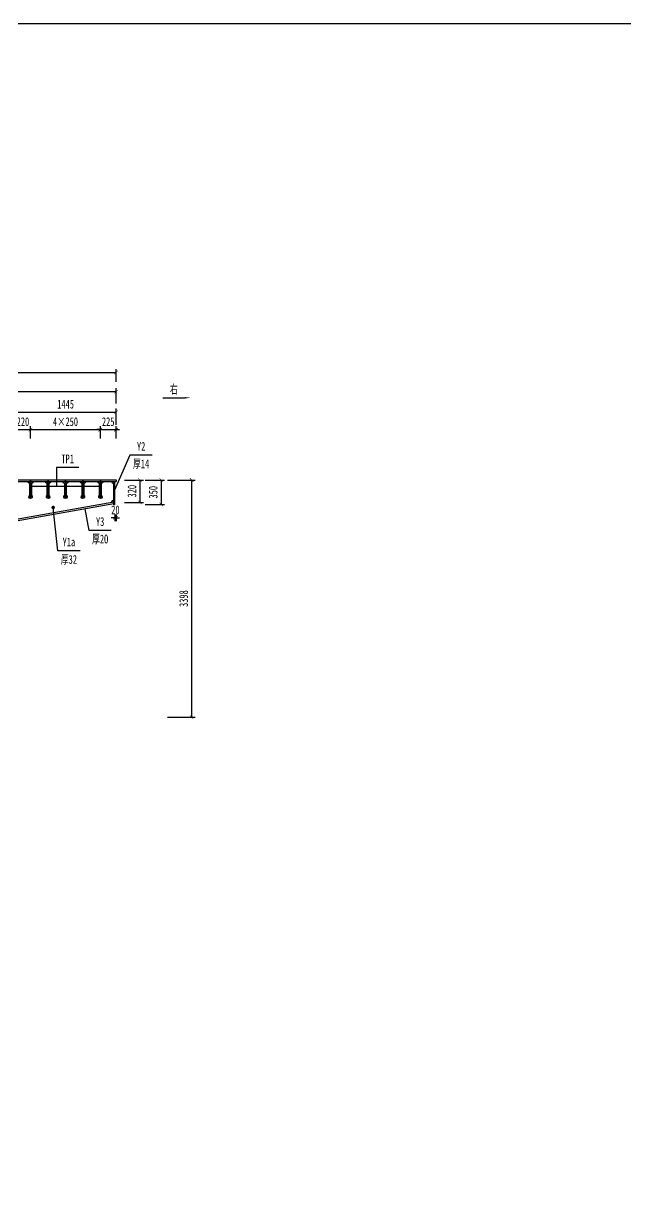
# Model space of a CAD drawing. Extents: x -149716 to 104715, y -26828 to 33500.
# Drawn here: x 63230 to 71856, y 1555 to 18432 of the extents above; entities that cross this region are included whole.
import ezdxf
from ezdxf.enums import TextEntityAlignment as Align

# ---------------------------------------------------------------- set-up
doc = ezdxf.new("R2010")
doc.units = 0
doc.header["$LTSCALE"] = 1000
doc.layers.get('0').update_dxf_attribs({"linetype": 'CONTINUOUS'})
doc.layers.get('Defpoints').update_dxf_attribs({"color": 250, "linetype": 'CONTINUOUS'})
doc.layers.add('01', color=1, linetype='CONTINUOUS', lineweight=25)
for name, color, linetype in [('02', 2, 'CONTINUOUS'), ('04', 4, 'CONTINUOUS'), ('07', 7, 'CONTINUOUS')]:
    doc.layers.add(name, color=color, linetype=linetype)
doc.styles.add('仿宋', font='simfang.ttf', dxfattribs={"width": 0.64})
doc.dimstyles.new('1：50', dxfattribs={"dimscale": 50, "dimtxt": 2.5, "dimasz": 1, "dimexe": 1, "dimexo": 0, "dimgap": 1, "dimtad": 1, "dimdec": 1, "dimdsep": 46, "dimtxsty": '仿宋', "dimblk": 'ARCHTICK', "dimcen": 0, "dimclrd": 256, "dimclre": 256, "dimclrt": 256, "dimazin": 2, "dimtfac": 1, "dimtdec": 1, "dimtix": 1, "dimtmove": 2, "dimatfit": 3, "dimfxl": 1, "dimtvp": 0.8, "dimtolj": 1, "dimtzin": 0, "dimlwd": -1, "dimlwe": -1, "dimarcsym": 0})

# ---------------------------------------------------------------- blocks, each defined once
blk = doc.blocks.new('_ArchTick')
at = {"color": 0, "linetype": 'ByBlock', "const_width": 0.15}
blk.add_lwpolyline([(-0.5, -0.5), (0.5, 0.5)], dxfattribs=at)
blk = doc.blocks.new('*D140')
at = {"layer": '04', "transparency": 16777216}
for p, q in [((100628, 163194), (100628, 163377)), ((114028, 163194), (114028, 163377)), ((100628, 163327), (114028, 163327))]:
    blk.add_line(p, q, dxfattribs=at)
at = {"layer": 'Defpoints', "color": 0, "transparency": 16777216}
for p in [(114028, 163327), (100628, 163194), (114028, 163194)]:
    blk.add_point(p, dxfattribs=at)
at = {"layer": '04', "transparency": 16777216, "xscale": 50, "yscale": 50, "zscale": 50, "rotation": 180}
blk.add_blockref('_ArchTick', (100628, 163327), dxfattribs=at)
at = {"layer": '04', "transparency": 16777216, "xscale": 50, "yscale": 50, "zscale": 50}
blk.add_blockref('_ArchTick', (114028, 163327), dxfattribs=at)
at = {"layer": '04', "transparency": 16777216, "insert": (107328, 163441), "char_height": 125, "attachment_point": 5, "style": '仿宋'}
blk.add_mtext('\\A1;13400', dxfattribs=at)
blk = doc.blocks.new('*D112')
at = {"layer": '04', "transparency": 16777216}
for p, q in [((107328, 162881), (107328, 163103)), ((107328, 163053), (114028, 163053)), ((114028, 162881), (114028, 163103))]:
    blk.add_line(p, q, dxfattribs=at)
at = {"layer": 'Defpoints', "color": 0, "transparency": 16777216}
for p in [(114028, 163053), (107328, 162881), (114028, 162881)]:
    blk.add_point(p, dxfattribs=at)
at = {"layer": '04', "transparency": 16777216, "xscale": 50, "yscale": 50, "zscale": 50, "rotation": 180}
blk.add_blockref('_ArchTick', (107328, 163053), dxfattribs=at)
at = {"layer": '04', "transparency": 16777216, "xscale": 50, "yscale": 50, "zscale": 50}
blk.add_blockref('_ArchTick', (114028, 163053), dxfattribs=at)
at = {"layer": '04', "transparency": 16777216, "insert": (110678, 163166), "char_height": 125, "attachment_point": 5, "style": '仿宋'}
blk.add_mtext('\\A1;6700', dxfattribs=at)
blk = doc.blocks.new('*D113')
at = {"layer": '04', "transparency": 16777216}
for p, q in [((114444, 161787), (114724, 161787)), ((114674, 161787), (114674, 161437)), ((114444, 161437), (114724, 161437))]:
    blk.add_line(p, q, dxfattribs=at)
at = {"layer": 'Defpoints', "color": 0, "transparency": 16777216}
for p in [(114444, 161787), (114444, 161437), (114674, 161437)]:
    blk.add_point(p, dxfattribs=at)
at = {"layer": '04', "transparency": 16777216, "xscale": 50, "yscale": 50, "zscale": 50}
for p, rotation in [((114674, 161787), 90), ((114674, 161437), 270)]:
    blk.add_blockref('_ArchTick', p, dxfattribs=dict(at, rotation=rotation))
at = {"layer": '04', "transparency": 16777216, "insert": (114560, 161612), "char_height": 125, "attachment_point": 5, "rotation": 90, "style": '仿宋'}
blk.add_mtext('\\A1;350', dxfattribs=at)
blk = doc.blocks.new('*D114')
at = {"layer": '04', "transparency": 16777216}
for p, q in [((114151, 161787), (114419, 161787)), ((114369, 161787), (114369, 161467)), ((114151, 161467), (114419, 161467))]:
    blk.add_line(p, q, dxfattribs=at)
at = {"layer": 'Defpoints', "color": 0, "transparency": 16777216}
for p in [(114151, 161787), (114151, 161467), (114369, 161467)]:
    blk.add_point(p, dxfattribs=at)
at = {"layer": '04', "transparency": 16777216, "xscale": 50, "yscale": 50, "zscale": 50}
for p, rotation in [((114369, 161787), 90), ((114369, 161467), 270)]:
    blk.add_blockref('_ArchTick', p, dxfattribs=dict(at, rotation=rotation))
at = {"layer": '04', "transparency": 16777216, "insert": (114256, 161627), "char_height": 125, "attachment_point": 5, "rotation": 90, "style": '仿宋'}
blk.add_mtext('\\A1;320', dxfattribs=at)
blk = doc.blocks.new('顶底板板肋带过焊孔')
at = {"layer": '01'}
blk.add_lwpolyline([(50530, 112160, 0.404482), (50559, 112130), (50559, 111963, 4.313631), (50581, 111963), (50581, 112130, 0.404482), (50610, 112160)], format="xyb", dxfattribs=at)
at = {"layer": '02'}
blk.add_lwpolyline([(50560, 112160), (50580, 112160), (50580, 111940), (50560, 111940)], close=True, dxfattribs=at)
blk = doc.blocks.new('*D115')
at = {"layer": '04', "transparency": 16777216}
for p, q in [((114765, 161787), (115161, 161787)), ((115111, 161787), (115111, 158389)), ((114765, 158389), (115161, 158389))]:
    blk.add_line(p, q, dxfattribs=at)
at = {"layer": 'Defpoints', "color": 0, "transparency": 16777216}
for p in [(114765, 161787), (114765, 158389), (115111, 158389)]:
    blk.add_point(p, dxfattribs=at)
at = {"layer": '04', "transparency": 16777216, "xscale": 50, "yscale": 50, "zscale": 50}
for p, rotation in [((115111, 161787), 90), ((115111, 158389), 270)]:
    blk.add_blockref('_ArchTick', p, dxfattribs=dict(at, rotation=rotation))
at = {"layer": '04', "transparency": 16777216, "insert": (114997, 160088), "char_height": 125, "attachment_point": 5, "rotation": 90, "style": '仿宋'}
blk.add_mtext('\\A1;3398', dxfattribs=at)
blk = doc.blocks.new('*D116')
at = {"layer": '04', "transparency": 16777216}
for p, q in [((112583, 162384), (112583, 162559)), ((112803, 162384), (112803, 162559)), ((112583, 162509), (112533, 162509)), ((112583, 162509), (112803, 162509)), ((112803, 162509), (112853, 162509))]:
    blk.add_line(p, q, dxfattribs=at)
at = {"layer": 'Defpoints', "color": 0, "transparency": 16777216}
for p in [(112583, 162384), (112803, 162509), (112803, 162384)]:
    blk.add_point(p, dxfattribs=at)
at = {"layer": '04', "transparency": 16777216, "xscale": 50, "yscale": 50, "zscale": 50}
blk.add_blockref('_ArchTick', (112583, 162509), dxfattribs=at)
at = {"layer": '04', "transparency": 16777216, "xscale": 50, "yscale": 50, "zscale": 50, "rotation": 180}
blk.add_blockref('_ArchTick', (112803, 162509), dxfattribs=at)
at = {"layer": '04', "transparency": 16777216, "insert": (112693, 162622), "char_height": 125, "attachment_point": 5, "style": '仿宋'}
blk.add_mtext('\\A1;220', dxfattribs=at)
blk = doc.blocks.new('*D117')
at = {"layer": '04', "transparency": 16777216}
for p, q in [((112803, 162384), (112803, 162559)), ((113803, 162384), (113803, 162559)), ((112803, 162509), (113803, 162509))]:
    blk.add_line(p, q, dxfattribs=at)
at = {"layer": 'Defpoints', "color": 0, "transparency": 16777216}
for p in [(112803, 162384), (113803, 162509), (113803, 162384)]:
    blk.add_point(p, dxfattribs=at)
at = {"layer": '04', "transparency": 16777216, "xscale": 50, "yscale": 50, "zscale": 50, "rotation": 180}
blk.add_blockref('_ArchTick', (112803, 162509), dxfattribs=at)
at = {"layer": '04', "transparency": 16777216, "xscale": 50, "yscale": 50, "zscale": 50}
blk.add_blockref('_ArchTick', (113803, 162509), dxfattribs=at)
at = {"layer": '04', "transparency": 16777216, "insert": (113303, 162622), "char_height": 125, "attachment_point": 5, "style": '仿宋'}
blk.add_mtext('\\A1;4×250', dxfattribs=at)
blk = doc.blocks.new('*D118')
at = {"layer": '04', "transparency": 16777216}
for p, q in [((113803, 162384), (113803, 162559)), ((114028, 162384), (114028, 162559)), ((113803, 162509), (113753, 162509)), ((113803, 162509), (114028, 162509)), ((114028, 162509), (114078, 162509))]:
    blk.add_line(p, q, dxfattribs=at)
at = {"layer": 'Defpoints', "color": 0, "transparency": 16777216}
for p in [(113803, 162384), (114028, 162509), (114028, 162384)]:
    blk.add_point(p, dxfattribs=at)
at = {"layer": '04', "transparency": 16777216, "xscale": 50, "yscale": 50, "zscale": 50}
blk.add_blockref('_ArchTick', (113803, 162509), dxfattribs=at)
at = {"layer": '04', "transparency": 16777216, "xscale": 50, "yscale": 50, "zscale": 50, "rotation": 180}
blk.add_blockref('_ArchTick', (114028, 162509), dxfattribs=at)
at = {"layer": '04', "transparency": 16777216, "insert": (113915, 162622), "char_height": 125, "attachment_point": 5, "style": '仿宋'}
blk.add_mtext('\\A1;225', dxfattribs=at)
blk = doc.blocks.new('*D119')
at = {"layer": '04', "transparency": 16777216}
for p, q in [((112583, 162577), (112583, 162810)), ((112583, 162760), (114028, 162760)), ((114028, 162577), (114028, 162810))]:
    blk.add_line(p, q, dxfattribs=at)
at = {"layer": 'Defpoints', "color": 0, "transparency": 16777216}
for p in [(114028, 162760), (112583, 162577), (114028, 162577)]:
    blk.add_point(p, dxfattribs=at)
at = {"layer": '04', "transparency": 16777216, "xscale": 50, "yscale": 50, "zscale": 50, "rotation": 180}
blk.add_blockref('_ArchTick', (112583, 162760), dxfattribs=at)
at = {"layer": '04', "transparency": 16777216, "xscale": 50, "yscale": 50, "zscale": 50}
blk.add_blockref('_ArchTick', (114028, 162760), dxfattribs=at)
at = {"layer": '04', "transparency": 16777216, "insert": (113305, 162873), "char_height": 125, "attachment_point": 5, "style": '仿宋'}
blk.add_mtext('\\A1;1445', dxfattribs=at)
blk = doc.blocks.new('*D172')
at = {"layer": '04', "transparency": 16777216}
for p, q in [((114008, 161245), (113958, 161245)), ((114008, 161291), (114008, 161195)), ((114008, 161245), (114028, 161245)), ((114028, 161291), (114028, 161195)), ((114028, 161245), (114078, 161245))]:
    blk.add_line(p, q, dxfattribs=at)
at = {"layer": 'Defpoints', "color": 0, "transparency": 16777216}
for p in [(114008, 161291), (114028, 161291), (114028, 161245)]:
    blk.add_point(p, dxfattribs=at)
at = {"layer": '04', "transparency": 16777216, "xscale": 50, "yscale": 50, "zscale": 50}
blk.add_blockref('_ArchTick', (114008, 161245), dxfattribs=at)
at = {"layer": '04', "transparency": 16777216, "xscale": 50, "yscale": 50, "zscale": 50, "rotation": 180}
blk.add_blockref('_ArchTick', (114028, 161245), dxfattribs=at)
at = {"layer": '04', "transparency": 16777216, "insert": (114018, 161358), "char_height": 125, "attachment_point": 5, "style": '仿宋'}
blk.add_mtext('\\A1;20', dxfattribs=at)
blk = doc.blocks.new('A$C6D077BA2')
at = {"layer": '02'}
for p, q in [((7995.15, 6833.36), (14695.15, 6833.36)), ((7995.15, 6813.36), (14695.15, 6813.36)), ((14661.15, 6479.36), (14661.15, 6813.36)), ((14675.15, 6813.36), (14675.15, 6479.36)), ((14695.15, 6833.36), (14695.15, 6813.36)), ((14661.15, 6513.36), (13262.15, 6265.49)), ((14661.15, 6493.05), (13262.15, 6245.18)), ((14675.15, 6479.36), (14661.15, 6479.36))]:
    blk.add_line(p, q, dxfattribs=at)
for centre, start, end in [((14661.15, 6813.36), 180, 270), ((14661.15, 6513.36), 90, 190.047355)]:
    blk.add_arc(centre, 30, start, end, dxfattribs=at)
at = {"layer": '07'}
for p, q in [((15363.98, 8011.77), (15683.98, 8011.77)), ((14894.34, 7189.8), (14675.15, 6688.88)), ((15214.34, 7189.8), (14894.34, 7189.8)), ((14161.3, 7010.99), (13841.3, 7010.99)), ((13841.3, 7010.99), (13841.3, 6740.26)), ((14460.15, 6740.26), (13480.15, 6740.26)), ((13859.36, 5819.2), (13794.24, 6439.84)), ((14307.53, 6111.66), (14253.52, 6420.83)), ((14627.53, 6111.66), (14307.53, 6111.66)), ((14179.36, 5819.2), (13859.36, 5819.2))]:
    blk.add_line(p, q, dxfattribs=at)
for points in [[(15763.98, 8011.77, 0, 20, 0), (15683.98, 8011.77, 8, 8, 0)], [(13480.15, 6740.26, 0, 20, 0), (13560.15, 6740.26, 8, 8, 0)], [(13730.15, 6740.26, 0, 20, 0), (13810.15, 6740.26, 8, 8, 0)], [(13960.15, 6740.26, 0, 20, 0), (13880.15, 6740.26, 8, 8, 0)], [(14210.15, 6740.26, 0, 20, 0), (14130.15, 6740.26, 8, 8, 0)], [(14460.15, 6740.26, 0, 20, 0), (14380.15, 6740.26, 8, 8, 0)], [(13781.74, 6439.84, 25, 25, 1), (13806.74, 6439.84, 25, 25, 1), (13781.74, 6439.84, 0, 0, 0)]]:
    blk.add_lwpolyline(points, format="xyseb", dxfattribs=at)
at = {"layer": '02', "xscale": -1}
for p in [(64040.48, -105347), (64290.48, -105347), (64540.48, -105347), (64790.48, -105347), (65040.48, -105347)]:
    blk.add_blockref('顶底板板肋带过焊孔', p, dxfattribs=at)
at = {"layer": '07', "style": '仿宋', "width": 0.64}
for s, p in [('右', (15523.98, 8136.77)), ('Y2', (15054.34, 7314.8)), ('TP1', (14001.3, 7135.99)), ('厚14', (15054.34, 7064.8)), ('Y3', (14467.53, 6236.66)), ('Y1a', (14019.36, 5944.2)), ('厚2O', (14467.53, 5986.66)), ('厚32', (14019.36, 5694.2))]:
    blk.add_text(s, height=125, dxfattribs=at).set_placement(p, align=Align.MIDDLE)
at = {"layer": '04'}
for p1, p2, distance, picture, middle in [((1295.15, 8240.43), (14695.15, 8240.43), 132.94, '*D140', (7995.15, 8486.59)), ((7995.15, 7927.21), (14695.15, 7927.21), 171.69, '*D112', (11345.15, 8212.12)), ((13250.15, 7622.63), (14695.15, 7622.63), 182.9, '*D119', (13972.65, 7918.75)), ((13250.15, 7429.67), (13470.15, 7429.67), 124.85, '*D116', (13360.15, 7667.73)), ((14470.15, 7429.67), (14695.15, 7429.67), 124.85, '*D118', (14582.65, 7667.73)), ((14818.23, 6833.36), (14818.23, 6513.36), 218.5, '*D114', (14923.52, 6673.36)), ((15111.21, 6833.36), (15111.21, 6483.36), 229.89, '*D113', (15227.89, 6658.36)), ((15432.14, 6833.36), (15432.14, 3435.36), 345.94, '*D115', (15664.86, 5134.36)), ((14675.15, 6337.45), (14695.15, 6337.45), -46.79, '*D172', (14685.15, 6403.88))]:
    dim = blk.add_aligned_dim(p1=p1, p2=p2, distance=distance, dimstyle='1：50', dxfattribs=at)
    dim.commit()
    dim.dimension.update_dxf_attribs({"geometry": picture, "text_midpoint": middle, "insert": (-99332.48, -154954)})
dim = blk.add_aligned_dim(p1=(13470.15, 7429.67), p2=(14470.15, 7429.67), distance=124.85, text='4×250', dimstyle='1：50', dxfattribs=at)
dim.commit()
dim.dimension.update_dxf_attribs({"geometry": '*D117', "text_midpoint": (13970.15, 7667.73), "insert": (-99332.48, -154954)})

msp = doc.modelspace()

# ---------------------------------------------------------------- linework, layer by layer
msp.add_lwpolyline([(46529.59378, 18431.97349), (104714.84223, 18431.97349), (104714.84223, -15322.37357), (46529.59378, -15322.37357)], close=True)

# ---------------------------------------------------------------- block references
msp.add_blockref('A$C6D077BA2', (49860.18206, 5058.76862))

doc.saveas('drawing.dxf')
